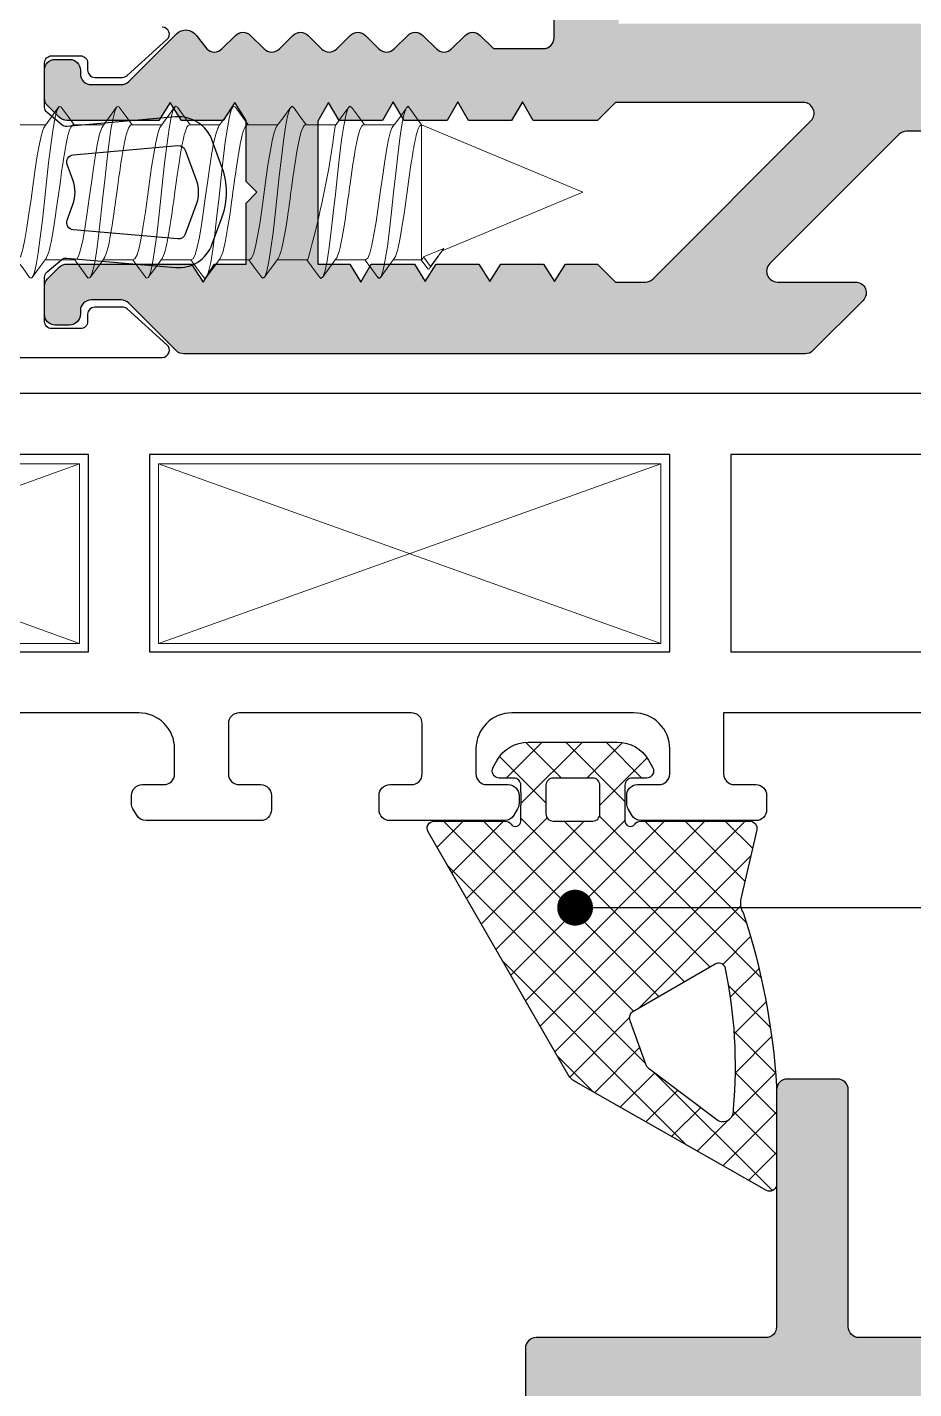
# Model space of a CAD drawing. Header units: millimetres. Extents: x 12 to 3612, y 18 to 315.
# Drawn here: x 2417.49 to 2442.2, y 144.83 to 182.75 of the extents above; entities that cross this region are included whole.
import ezdxf

# ---------------------------------------------------------------- set-up
doc = ezdxf.new("R2010")
doc.units = ezdxf.units.MM
doc.linetypes.add('SLD-Katı', pattern=[0])
doc.styles.get("Standard").update_dxf_attribs({"font": 'arial.ttf'})
doc.dimstyles.new('ISO-25', dxfattribs={"dimtxt": 2.5, "dimasz": 2.5, "dimexe": 1.25, "dimexo": 0.625, "dimtad": 1, "dimtxsty": 'Standard', "dimcen": 2.5, "dimadec": 0, "dimazin": 0, "dimtfac": 1, "dimtmove": 0, "dimatfit": 3, "dimfxl": 1, "dimarcsym": 0})

# ---------------------------------------------------------------- blocks, each defined once
blk = doc.blocks.new('50MN820')
h = blk.add_hatch(color=253)
h.paths.add_polyline_path([(1793.153, -759.276), (1898.853, -759.276), (1898.853, -736.776), (1816.253, -736.776, -0.414214), (1815.953, -736.476), (1815.953, -729.776), (1812.053, -729.776, 0.414214), (1811.753, -730.076), (1811.753, -731.476, 0.414214), (1812.053, -731.776), (1813.453, -731.776, -0.414214), (1813.753, -732.076), (1813.753, -735.676, -0.414214), (1813.453, -735.976), (1806.878, -735.976, -0.198912), (1806.665, -735.888), (1803.065, -732.288, -0.668179), (1803.278, -731.776), (1805.453, -731.776, 0.668179), (1805.665, -731.264), (1804.265, -729.864, 0.198912), (1804.053, -729.776), (1786.738, -729.776, 0.198912), (1786.525, -729.864), (1785.201, -731.188, -0.198912), (1784.989, -731.276), (1784.153, -731.276, -0.414214), (1783.853, -730.976), (1783.853, -730.876, 0.414214), (1783.553, -730.576), (1783.153, -730.576, 0.414214), (1782.853, -730.876), (1782.853, -731.652, 0.198912), (1782.941, -731.864), (1783.265, -732.188, 0.198912), (1783.478, -732.276), (1786.953, -732.276), (1787.272, -731.776), (1787.59, -732.276), (1788.472, -732.276), (1788.472, -733.976), (1788.772, -734.276), (1788.472, -734.576), (1788.472, -736.276), (1788.153, -736.776), (1787.835, -736.276), (1786.672, -736.276), (1786.353, -736.776), (1786.035, -736.276), (1783.478, -736.276, 0.198912), (1783.265, -736.364), (1782.941, -736.688, 0.198912), (1782.853, -736.9), (1782.853, -737.676, 0.414214), (1783.153, -737.976), (1783.553, -737.976, 0.414214), (1783.853, -737.676), (1783.853, -737.576, -0.414214), (1784.153, -737.276), (1784.989, -737.276, -0.198912), (1785.201, -737.364), (1786.528, -738.69, 0.452412), (1787.076, -738.655), (1787.374, -738.268, -0.414214), (1787.798, -738.268), (1788.174, -738.644, 0.414214), (1788.598, -738.644), (1788.974, -738.268, -0.414214), (1789.398, -738.268), (1789.774, -738.644, 0.414214), (1790.198, -738.644), (1790.574, -738.268, -0.414214), (1790.998, -738.268), (1791.374, -738.644, 0.414214), (1791.798, -738.644), (1792.174, -738.268, -0.414214), (1792.598, -738.268), (1792.974, -738.644, 0.414214), (1793.398, -738.644), (1793.774, -738.268, -0.414214), (1794.198, -738.268), (1794.574, -738.644, 0.414214), (1794.998, -738.644), (1795.366, -738.276), (1796.753, -738.276, -0.414214), (1797.053, -738.576), (1797.053, -742.976), (1797.353, -743.276), (1797.053, -743.576), (1797.053, -748.676, -0.414214), (1796.753, -748.976), (1794.653, -748.976, -0.414214), (1794.353, -748.676), (1794.353, -747.776, 0.414214), (1794.053, -747.476), (1793.853, -747.476, 0.414214), (1792.853, -748.476), (1792.853, -751.263, 0.02182), (1792.854, -751.289), (1792.917, -752.002, 0.388879), (1793.216, -752.276), (1793.753, -752.276, 0.414214), (1794.053, -751.976), (1794.053, -750.976, -0.414214), (1794.353, -750.676), (1795.929, -750.676, -0.198912), (1796.141, -750.764), (1796.965, -751.588, -0.198912), (1797.053, -751.8), (1797.053, -753.976), (1797.353, -754.276), (1797.053, -754.576), (1797.053, -757.576, -0.414214), (1796.753, -757.876), (1794.353, -757.876, -0.414214), (1794.053, -757.576), (1794.053, -756.576, 0.414214), (1793.753, -756.276), (1793.216, -756.276, 0.388879), (1792.917, -756.55), (1792.854, -757.263, 0.02182), (1792.853, -757.289), (1792.853, -758.976, 0.414214)])
h.paths.add_polyline_path([(1791.672, -731.776), (1791.961, -732.276), (1793.161, -732.276), (1793.466, -731.786), (1793.771, -732.276), (1794.961, -732.276), (1795.266, -731.786), (1795.571, -732.276), (1796.761, -732.276), (1797.066, -731.786), (1797.371, -732.276), (1798.266, -732.276), (1798.766, -731.776), (1799.601, -731.776, -0.198912), (1799.813, -731.864), (1804.213, -736.264, -0.668179), (1804.001, -736.776), (1798.766, -736.776), (1798.266, -736.276), (1796.472, -736.276), (1796.172, -736.795), (1795.872, -736.276), (1794.672, -736.276), (1794.372, -736.795), (1794.072, -736.276), (1792.872, -736.276), (1792.572, -736.795), (1792.272, -736.276), (1791.061, -736.276), (1790.772, -736.776), (1790.472, -736.256), (1790.472, -732.276), (1791.361, -732.276)], flags=16)
h.paths.add_polyline_path([(1883.353, -738.976), (1883.353, -741.676, 0.414214), (1883.653, -741.976), (1885.053, -741.976, 0.414214), (1885.353, -741.676), (1885.353, -739.276, -0.414214), (1885.653, -738.976), (1896.853, -738.976), (1896.853, -747.126), (1894.537, -747.207, -0.434812), (1894.227, -746.896), (1894.25, -746.236, 0.612801), (1893.782, -745.977), (1892.786, -746.649, 0.249328), (1892.653, -746.898), (1892.653, -749.354, 0.249328), (1892.786, -749.602), (1893.782, -750.275, 0.612801), (1894.25, -750.015), (1894.227, -749.355, -0.434812), (1894.537, -749.045), (1896.853, -749.126), (1896.853, -757.276), (1885.653, -757.276, -0.414214), (1885.353, -756.976), (1885.353, -754.576, 0.414214), (1885.053, -754.276), (1883.653, -754.276, 0.414214), (1883.353, -754.576), (1883.353, -757.276), (1798.853, -757.276), (1798.853, -738.976)], flags=16)
at = {"color": 253}
blk.add_lwpolyline([(1813.453, -735.976), (1806.878, -735.976, -0.198912), (1806.665, -735.888), (1803.065, -732.288, -0.668179), (1803.278, -731.776), (1805.453, -731.776, 0.668179), (1805.665, -731.264), (1804.265, -729.864, 0.198912), (1804.053, -729.776), (1786.738, -729.776, 0.198912), (1786.525, -729.864), (1785.201, -731.188, -0.198912), (1784.989, -731.276), (1784.153, -731.276, -0.414214), (1783.853, -730.976), (1783.853, -730.876, 0.414214), (1783.553, -730.576), (1783.153, -730.576, 0.414214), (1782.853, -730.876), (1782.853, -731.652, 0.198912), (1782.941, -731.864), (1783.265, -732.188, 0.198912), (1783.478, -732.276), (1786.953, -732.276), (1787.272, -731.776), (1787.59, -732.276), (1788.472, -732.276), (1788.472, -733.976), (1788.772, -734.276), (1788.472, -734.576), (1788.472, -736.276), (1788.153, -736.776), (1787.835, -736.276), (1786.672, -736.276), (1786.353, -736.776), (1786.035, -736.276), (1783.478, -736.276, 0.198912), (1783.265, -736.364), (1782.941, -736.688, 0.198912), (1782.853, -736.9), (1782.853, -737.676, 0.414214), (1783.153, -737.976), (1783.553, -737.976, 0.414214), (1783.853, -737.676), (1783.853, -737.576, -0.414214), (1784.153, -737.276), (1784.989, -737.276, -0.198912), (1785.201, -737.364), (1786.528, -738.69, 0.452412), (1787.076, -738.655), (1787.374, -738.268, -0.414214), (1787.798, -738.268), (1788.174, -738.644, 0.414214), (1788.598, -738.644), (1788.974, -738.268, -0.414214), (1789.398, -738.268), (1789.774, -738.644, 0.414214), (1790.198, -738.644), (1790.574, -738.268, -0.414214), (1790.998, -738.268), (1791.374, -738.644, 0.414214), (1791.798, -738.644), (1792.174, -738.268, -0.414214), (1792.598, -738.268), (1792.974, -738.644, 0.414214), (1793.398, -738.644), (1793.774, -738.268, -0.414214), (1794.198, -738.268), (1794.574, -738.644, 0.414214), (1794.998, -738.644), (1795.366, -738.276), (1796.753, -738.276, -0.414214), (1797.053, -738.576), (1797.053, -742.976)], format="xyb", dxfattribs=at)
blk.add_lwpolyline([(1791.672, -731.776), (1791.961, -732.276), (1793.161, -732.276), (1793.466, -731.786), (1793.771, -732.276), (1794.961, -732.276), (1795.266, -731.786), (1795.571, -732.276), (1796.761, -732.276), (1797.066, -731.786), (1797.371, -732.276), (1798.266, -732.276), (1798.766, -731.776), (1799.601, -731.776, -0.198912), (1799.813, -731.864), (1804.213, -736.264, -0.668179), (1804.001, -736.776), (1798.766, -736.776), (1798.266, -736.276), (1796.472, -736.276), (1796.172, -736.795), (1795.872, -736.276), (1794.672, -736.276), (1794.372, -736.795), (1794.072, -736.276), (1792.872, -736.276), (1792.572, -736.795), (1792.272, -736.276), (1791.061, -736.276), (1790.772, -736.776), (1790.472, -736.256), (1790.472, -732.276), (1791.361, -732.276)], format="xyb", close=True, dxfattribs=at)
blk = doc.blocks.new('V2 48 42')
at = {"color": 0, "linetype": 'SLD-Katı', "lineweight": 15}
for p, q in [((-43.687, 116.524), (-45.323, 112.609)), ((-41.809, 112.031), (-43.687, 116.524)), ((-45.254, 112.657), (-45.757, 112.285)), ((-45.483, 112.085), (-45.254, 112.657)), ((-45.477, 112.492), (-45.784, 112.271)), ((-45.757, 112.285), (-45.483, 112.085)), ((-45.318, 112.61), (-45.32, 112.607)), ((-45.83, 112.237), (-45.839, 112.231)), ((-45.819, 112.204), (-45.573, 112.025)), ((-45.561, 112.041), (-45.565, 112.031)), ((-45.565, 112.031), (-45.565, 111.246)), ((-45.565, 112.031), (-41.809, 112.031)), ((-41.287, 111.658), (-41.809, 112.031)), ((-41.809, 110.414), (-41.809, 111.271)), ((-45.565, 110.477), (-45.565, 109.629)), ((-41.809, 108.796), (-41.809, 109.644)), ((-45.565, 108.859), (-45.565, 108.011)), ((-41.809, 107.179), (-41.809, 108.027)), ((-45.565, 107.242), (-45.565, 106.394)), ((-41.809, 105.561), (-41.809, 106.409)), ((-45.565, 105.624), (-45.565, 104.776)), ((-41.809, 103.944), (-41.809, 104.792)), ((-45.565, 104.007), (-45.565, 103.159)), ((-41.809, 102.326), (-41.809, 103.174)), ((-45.565, 102.389), (-45.565, 101.541)), ((-41.809, 100.709), (-41.809, 101.557))]:
    blk.add_line(p, q, dxfattribs=at)
at = {"color": 0, "linetype": 'SLD-Katı', "lineweight": 15, "flags": 128}
for points in [[(-45.811, 112.205), (-45.832, 112.215), (-45.829, 112.247), (-45.757, 112.285)], [(-45.557, 112.039), (-45.545, 112.056), (-45.483, 112.085)], [(-41.809, 112.031), (-41.816, 112.008), (-41.849, 111.978), (-41.922, 111.941), (-42.017, 111.909), (-42.062, 111.895), (-42.104, 111.885), (-42.159, 111.871), (-42.232, 111.855), (-42.29, 111.843), (-42.347, 111.832), (-42.401, 111.821), (-42.454, 111.812), (-42.526, 111.799), (-42.663, 111.775), (-42.778, 111.757), (-42.867, 111.743), (-42.927, 111.734), (-42.991, 111.724), (-43.122, 111.706), (-43.256, 111.687), (-43.672, 111.629), (-43.882, 111.6), (-44.079, 111.572), (-44.288, 111.543), (-44.495, 111.513), (-44.841, 111.456), (-45.001, 111.427), (-45.144, 111.398), (-45.238, 111.377), (-45.309, 111.359), (-45.362, 111.344), (-45.391, 111.334), (-45.422, 111.324), (-45.456, 111.311), (-45.502, 111.289), (-45.514, 111.282), (-45.52, 111.278), (-45.534, 111.269), (-45.535, 111.268)], [(-41.287, 111.658), (-41.347, 111.601), (-41.527, 111.542), (-41.813, 111.485), (-42.194, 111.427), (-42.654, 111.368), (-43.159, 111.312), (-43.697, 111.253), (-44.234, 111.194), (-44.737, 111.138), (-45.194, 111.079), (-45.573, 111.021), (-45.855, 110.964), (-46.03, 110.905), (-46.086, 110.848), (-46.05, 110.816)], [(-41.894, 111.208), (-41.639, 111.396), (-41.384, 111.585)], [(-45.535, 111.268), (-45.799, 111.076), (-46.064, 110.884)], [(-41.904, 111.208), (-41.996, 111.169), (-42.22, 111.112), (-42.519, 111.054), (-42.878, 110.995), (-43.273, 110.939), (-43.694, 110.88), (-44.115, 110.821), (-44.509, 110.765), (-44.867, 110.706), (-45.163, 110.648), (-45.384, 110.591), (-45.521, 110.532), (-45.563, 110.477)], [(-46.065, 110.816), (-45.8, 110.624), (-45.565, 110.453)], [(-41.811, 110.414), (-41.816, 110.392), (-41.843, 110.365), (-41.969, 110.306), (-42.022, 110.289), (-42.08, 110.273), (-42.145, 110.257), (-42.236, 110.237), (-42.295, 110.225), (-42.319, 110.22), (-42.375, 110.209), (-42.453, 110.194), (-42.564, 110.174), (-42.712, 110.15), (-42.722, 110.148), (-42.728, 110.147), (-42.728, 110.147), (-42.728, 110.147), (-42.728, 110.147), (-42.728, 110.147), (-42.728, 110.147), (-42.728, 110.147), (-42.728, 110.147), (-42.728, 110.147), (-42.729, 110.147), (-42.732, 110.146), (-42.739, 110.145), (-42.759, 110.142), (-42.907, 110.119), (-43.174, 110.081), (-43.258, 110.069), (-43.312, 110.062), (-43.38, 110.052), (-43.461, 110.041), (-43.555, 110.028), (-43.741, 110.002), (-43.889, 109.981), (-44.026, 109.962), (-44.163, 109.943), (-44.299, 109.924), (-44.4, 109.91), (-44.578, 109.883), (-44.792, 109.847), (-44.986, 109.812), (-45.124, 109.785), (-45.227, 109.762), (-45.333, 109.735), (-45.397, 109.715), (-45.456, 109.693), (-45.509, 109.668), (-45.53, 109.655), (-45.535, 109.65)], [(-41.313, 110.078), (-41.578, 110.27), (-41.809, 110.438)], [(-41.325, 110.079), (-41.288, 110.037), (-41.357, 109.979), (-41.545, 109.92), (-41.837, 109.863), (-42.226, 109.805), (-42.69, 109.746), (-43.197, 109.69), (-43.736, 109.631), (-44.272, 109.573), (-44.772, 109.516), (-45.225, 109.457), (-45.597, 109.399), (-45.871, 109.342), (-46.038, 109.283), (-46.085, 109.226), (-46.048, 109.197)], [(-41.841, 109.62), (-41.578, 109.812), (-41.313, 110.004)], [(-45.535, 109.65), (-45.799, 109.459), (-46.064, 109.267)], [(-46.064, 109.197), (-45.799, 109.006), (-45.565, 108.835)], [(-41.323, 108.461), (-41.289, 108.415), (-41.366, 108.357), (-41.563, 108.298), (-41.862, 108.242), (-42.257, 108.183), (-42.726, 108.125), (-43.236, 108.068), (-43.776, 108.009), (-44.309, 107.951), (-44.807, 107.894), (-45.255, 107.835), (-45.62, 107.778), (-45.887, 107.72), (-46.046, 107.661), (-46.084, 107.605), (-46.048, 107.579)], [(-41.811, 108.796), (-41.81, 108.786), (-41.826, 108.762), (-41.872, 108.729), (-41.958, 108.693), (-42.023, 108.672), (-42.087, 108.654), (-42.144, 108.64), (-42.417, 108.583), (-42.609, 108.549), (-42.816, 108.516), (-42.966, 108.493), (-43.024, 108.484), (-43.124, 108.47), (-43.214, 108.457), (-43.423, 108.429), (-43.49, 108.419), (-43.514, 108.416), (-43.519, 108.415), (-43.521, 108.415), (-43.521, 108.415), (-43.521, 108.415), (-43.521, 108.415), (-43.521, 108.415), (-43.521, 108.415), (-43.521, 108.415), (-43.521, 108.415), (-43.522, 108.415), (-43.525, 108.414), (-43.531, 108.414), (-43.577, 108.407), (-43.744, 108.384), (-43.876, 108.366), (-44.04, 108.343), (-44.072, 108.338), (-44.127, 108.331), (-44.242, 108.315), (-44.384, 108.294), (-44.516, 108.275), (-44.626, 108.257), (-44.745, 108.238), (-45.067, 108.179), (-45.158, 108.16), (-45.248, 108.14), (-45.321, 108.121), (-45.406, 108.094), (-45.48, 108.065), (-45.517, 108.046), (-45.534, 108.033)], [(-41.313, 108.461), (-41.566, 108.644), (-41.809, 108.82)], [(-41.841, 108.003), (-41.61, 108.171), (-41.313, 108.386)], [(-45.534, 108.033), (-45.799, 107.841), (-46.063, 107.649)], [(-41.851, 108.003), (-41.87, 107.984), (-42.024, 107.925), (-42.259, 107.869), (-42.568, 107.81), (-42.934, 107.752), (-43.334, 107.695), (-43.757, 107.636), (-44.174, 107.578), (-44.564, 107.521), (-44.914, 107.462), (-45.2, 107.405), (-45.409, 107.348), (-45.533, 107.288), (-45.558, 107.242)], [(-46.063, 107.58), (-45.799, 107.388), (-45.565, 107.218)], [(-41.81, 107.179), (-41.809, 107.174), (-41.825, 107.146), (-41.862, 107.117), (-41.924, 107.088), (-41.994, 107.063), (-42.086, 107.037), (-42.181, 107.014), (-42.263, 106.996), (-42.348, 106.979), (-42.522, 106.947), (-42.739, 106.91), (-42.866, 106.89), (-42.973, 106.874), (-43.121, 106.853), (-43.35, 106.821), (-43.491, 106.802), (-43.564, 106.792), (-43.688, 106.774), (-43.847, 106.752), (-43.952, 106.737), (-44.121, 106.714), (-44.322, 106.686), (-44.697, 106.628), (-44.867, 106.599), (-45.034, 106.568), (-45.167, 106.54), (-45.269, 106.517), (-45.336, 106.499), (-45.403, 106.478), (-45.471, 106.452), (-45.514, 106.43), (-45.534, 106.416)], [(-41.313, 106.843), (-41.578, 107.035), (-41.809, 107.203)], [(-41.32, 106.844), (-41.29, 106.794), (-41.377, 106.736), (-41.581, 106.677), (-41.888, 106.62), (-42.289, 106.562), (-42.762, 106.503), (-43.274, 106.446), (-43.816, 106.387), (-44.347, 106.329), (-44.842, 106.273), (-45.285, 106.213), (-45.643, 106.156), (-45.903, 106.099), (-46.053, 106.04), (-46.082, 105.983), (-46.049, 105.962)], [(-41.841, 106.385), (-41.578, 106.577), (-41.313, 106.768)], [(-45.534, 106.416), (-45.798, 106.224), (-46.063, 106.032)], [(-41.852, 106.385), (-41.879, 106.363), (-42.039, 106.304), (-42.279, 106.247), (-42.593, 106.189), (-42.963, 106.13), (-43.364, 106.074), (-43.788, 106.015), (-44.203, 105.957), (-44.591, 105.9), (-44.938, 105.841), (-45.218, 105.783), (-45.421, 105.726), (-45.539, 105.667), (-45.556, 105.624)], [(-46.063, 105.962), (-45.798, 105.77), (-45.565, 105.6)], [(-41.811, 105.561), (-41.814, 105.542), (-41.83, 105.523), (-41.84, 105.514), (-41.849, 105.508), (-41.874, 105.493), (-41.904, 105.479), (-41.982, 105.449), (-42.083, 105.42), (-42.144, 105.405), (-42.233, 105.385), (-42.276, 105.376), (-42.31, 105.369), (-42.389, 105.354), (-42.504, 105.332), (-42.659, 105.306), (-42.866, 105.273), (-43.045, 105.246), (-43.213, 105.223), (-43.417, 105.194), (-43.676, 105.158), (-43.926, 105.124), (-44.071, 105.103), (-44.136, 105.094), (-44.244, 105.079), (-44.47, 105.047), (-44.645, 105.019), (-44.763, 105), (-44.876, 104.98), (-44.963, 104.964), (-45.074, 104.943), (-45.238, 104.907), (-45.293, 104.893), (-45.336, 104.881), (-45.383, 104.867), (-45.43, 104.851), (-45.511, 104.814), (-45.53, 104.799)], [(-41.313, 105.226), (-41.578, 105.418), (-41.809, 105.585)], [(-41.316, 105.226), (-41.292, 105.172), (-41.388, 105.114), (-41.6, 105.055), (-41.914, 104.998), (-42.322, 104.94), (-42.798, 104.881), (-43.313, 104.825), (-43.855, 104.766), (-44.384, 104.708), (-44.877, 104.651), (-45.314, 104.592), (-45.665, 104.535), (-45.918, 104.477), (-46.059, 104.418), (-46.08, 104.361), (-46.05, 104.344)], [(-41.842, 104.768), (-41.578, 104.959), (-41.313, 105.151)], [(-45.533, 104.799), (-45.797, 104.607), (-46.062, 104.415)], [(-41.853, 104.767), (-41.887, 104.741), (-42.054, 104.682), (-42.299, 104.626), (-42.618, 104.567), (-42.991, 104.508), (-43.394, 104.452), (-43.819, 104.393), (-44.233, 104.335), (-44.618, 104.278), (-44.961, 104.219), (-45.235, 104.162), (-45.433, 104.104), (-45.544, 104.045), (-45.554, 104.007)], [(-46.063, 104.344), (-45.798, 104.152), (-45.565, 103.983)], [(-41.809, 103.944), (-41.812, 103.927), (-41.827, 103.908), (-41.851, 103.889), (-41.901, 103.863), (-41.954, 103.842), (-42.002, 103.826), (-42.022, 103.819), (-42.038, 103.815), (-42.05, 103.811), (-42.16, 103.784), (-42.301, 103.754), (-42.609, 103.697), (-42.77, 103.67), (-42.936, 103.645), (-43.043, 103.629), (-43.168, 103.612), (-43.251, 103.6), (-43.34, 103.588), (-43.563, 103.557), (-43.828, 103.52), (-43.943, 103.504), (-44.043, 103.49), (-44.126, 103.478), (-44.232, 103.463), (-44.472, 103.429), (-44.609, 103.408), (-44.661, 103.399), (-44.75, 103.385), (-44.874, 103.363), (-44.97, 103.345), (-45.038, 103.332), (-45.131, 103.313), (-45.217, 103.294), (-45.42, 103.237), (-45.489, 103.208), (-45.531, 103.182)], [(-41.313, 103.608), (-41.578, 103.8), (-41.809, 103.968)], [(-41.315, 103.608), (-41.311, 103.607), (-41.295, 103.55), (-41.399, 103.492), (-41.62, 103.433), (-41.941, 103.377), (-42.355, 103.318), (-42.834, 103.26), (-43.352, 103.203), (-43.895, 103.144), (-44.421, 103.086), (-44.911, 103.029), (-45.343, 102.97), (-45.687, 102.913), (-45.932, 102.855), (-46.065, 102.796), (-46.076, 102.74), (-46.051, 102.726)], [(-41.842, 103.15), (-41.578, 103.342), (-41.313, 103.533)], [(-45.532, 103.183), (-45.797, 102.99), (-46.062, 102.798)], [(-41.853, 103.15), (-41.896, 103.119), (-42.069, 103.06), (-42.32, 103.004), (-42.644, 102.945), (-43.019, 102.887), (-43.425, 102.83), (-43.849, 102.771), (-44.262, 102.713), (-44.645, 102.656), (-44.983, 102.597), (-45.252, 102.54), (-45.444, 102.482), (-45.548, 102.423), (-45.554, 102.389)], [(-46.062, 102.726), (-45.797, 102.534), (-45.565, 102.365)], [(-41.809, 102.326), (-41.81, 102.318), (-41.824, 102.294), (-41.866, 102.263), (-41.95, 102.225), (-42.048, 102.194), (-42.109, 102.178), (-42.166, 102.165), (-42.244, 102.148), (-42.385, 102.119), (-42.56, 102.088), (-42.708, 102.063), (-42.844, 102.041), (-42.963, 102.023), (-43.111, 102.002), (-43.291, 101.977), (-43.506, 101.947), (-43.758, 101.912), (-43.998, 101.879), (-44.181, 101.853), (-44.331, 101.832), (-44.509, 101.806), (-44.71, 101.774), (-44.919, 101.737), (-45.078, 101.707), (-45.188, 101.683), (-45.278, 101.662), (-45.378, 101.634), (-45.442, 101.611), (-45.502, 101.584), (-45.53, 101.566)], [(-41.314, 101.991), (-41.578, 102.183), (-41.809, 102.35)], [(-41.319, 101.991), (-41.306, 101.985), (-41.299, 101.929), (-41.412, 101.87), (-41.64, 101.812), (-41.968, 101.755), (-42.388, 101.696), (-42.871, 101.638), (-43.392, 101.581), (-43.934, 101.522), (-44.458, 101.465), (-44.945, 101.407), (-45.371, 101.348), (-45.708, 101.291), (-45.946, 101.233), (-46.069, 101.174), (-46.073, 101.118), (-46.053, 101.108)], [(-41.842, 101.532), (-41.578, 101.724), (-41.313, 101.916)], [(-45.531, 101.566), (-45.795, 101.374), (-46.06, 101.182)], [(-41.853, 101.532), (-41.906, 101.497), (-42.085, 101.439), (-42.341, 101.382), (-42.67, 101.323), (-43.048, 101.265), (-43.456, 101.208), (-43.88, 101.149), (-44.29, 101.092), (-44.671, 101.034), (-45.005, 100.975), (-45.269, 100.919), (-45.455, 100.86), (-45.552, 100.801), (-45.553, 100.772)], [(-46.062, 101.108), (-45.796, 100.916), (-45.565, 100.748)]]:
    blk.add_lwpolyline(points, dxfattribs=at)
at = {"color": 0, "linetype": 'SLD-Katı', "lineweight": 15}
blk.add_arc((-38.698, 84.828), 24.992, 97.2438, 105.936, dxfattribs=at)
blk = doc.blocks.new('A08002')
at = {"color": 31}
blk.add_lwpolyline([(-2228.054, 2737.75), (-2228.054, 2743.385, 0.687281), (-2228.402, 2743.518), (-2229.402, 2742.408, 0.185339), (-2229.454, 2742.274), (-2229.454, 2741.506, 0.414213), (-2229.254, 2741.306), (-2229.054, 2741.306, -0.414214), (-2228.854, 2741.106), (-2228.854, 2740.306, -0.414214), (-2229.054, 2740.106), (-2230.281, 2740.106, -0.221695), (-2230.435, 2740.177), (-2230.776, 2740.584, -0.198913), (-2230.822, 2740.73), (-2230.557, 2743.754, 0.339454), (-2231.212, 2744.781), (-2231.97, 2745.057, 0.176327), (-2233.338, 2745.057), (-2234.096, 2744.781, 0.339454), (-2234.75, 2743.754), (-2234.485, 2740.73, -0.198913), (-2234.531, 2740.584), (-2234.873, 2740.177, -0.221695), (-2235.026, 2740.106), (-2236.254, 2740.106, -0.414214), (-2236.454, 2740.306), (-2236.454, 2741.106, -0.414214), (-2236.254, 2741.306), (-2236.054, 2741.306, 0.414213), (-2235.854, 2741.506), (-2235.854, 2742.274, 0.185339), (-2235.905, 2742.408), (-2236.905, 2743.518, 0.687281), (-2237.254, 2743.385)], format="xyb", dxfattribs=at)
blk.add_lwpolyline([(-2231.354, 2743.824), (-2231.609, 2740.907, -0.493145), (-2231.877, 2740.736), (-2232.312, 2740.895, 0.176327), (-2232.996, 2740.895), (-2233.43, 2740.736, -0.493145), (-2233.698, 2740.907), (-2233.953, 2743.824, -0.339454), (-2233.822, 2744.029), (-2232.996, 2744.33, -0.176327), (-2232.312, 2744.33), (-2231.485, 2744.029, -0.339454)], format="xyb", close=True, dxfattribs=at)
blk = doc.blocks.new('F03030')
h = blk.add_hatch()
h.set_pattern_fill('ANSI37', color=35, scale=0.25, angle=90, style=0)
h.set_pattern_definition([(135, (3014.2034, 3170.1891), (-0.561266, -0.561266), []), (225, (3014.2034, 3170.1891), (0.561266, -0.561266), [])])
h.paths.add_polyline_path([(2415.063, 1122.917, 0.064618), (2415.993, 1127.763), (2415.993, 1130.515, 0.488479), (2415.712, 1130.658), (2410.411, 1127.642, 0.153915), (2410.189, 1127.439), (2406.281, 1120.669, 0.57735), (2406.454, 1120.369), (2408.43, 1120.369, 0.245393), (2408.594, 1120.454, -0.734238), (2408.867, 1120.369), (2408.867, 1119.942, -0.073718), (2408.88, 1119.855), (2408.88, 1119.635, -0.073718), (2408.867, 1119.548), (2408.867, 1119.369, -0.414214), (2408.667, 1119.169), (2408.267, 1119.169, 0.57735), (2408.094, 1118.869), (2408.209, 1118.669, 0.267949), (2409.075, 1118.169), (2411.559, 1118.169, 0.267949), (2412.425, 1118.669), (2412.54, 1118.869, 0.57735), (2412.367, 1119.169), (2411.969, 1119.169, -0.414214), (2411.769, 1119.369), (2411.769, 1120.369, -0.734238), (2412.043, 1120.454, 0.245393), (2412.207, 1120.369), (2415.246, 1120.369, 0.482343), (2415.441, 1120.614), (2414.997, 1122.536, -0.200819)])
h.paths.add_polyline_path([(2411.9, 1125.918), (2412.352, 1127.158, -0.198912), (2412.455, 1127.271), (2414.368, 1128.708, -0.611432), (2414.789, 1128.38, -0.076342), (2414.559, 1124.43, -0.423269), (2414.282, 1124.352), (2411.988, 1125.676, -0.36397)], flags=16)
h.paths.add_polyline_path([(2409.567, 1119.369), (2409.567, 1120.169, -0.414214), (2409.767, 1120.369), (2410.869, 1120.369, -0.414214), (2411.069, 1120.169), (2411.069, 1119.369, -0.414214), (2410.869, 1119.169), (2409.767, 1119.169, -0.414214)], flags=16)
at = {"color": 35}
for points in [[(2415.441, 1120.614), (2414.997, 1122.536, -0.200819), (2415.063, 1122.917, 0.064618), (2415.993, 1127.763), (2415.993, 1130.515, 0.488479), (2415.712, 1130.658), (2410.411, 1127.642, 0.153915), (2410.189, 1127.439), (2406.281, 1120.669, 0.57735), (2406.454, 1120.369), (2408.43, 1120.369, 0.245393), (2408.594, 1120.454, -0.734238), (2408.867, 1120.369), (2408.867, 1119.942, -0.073718), (2408.88, 1119.855), (2408.88, 1119.635, -0.073718), (2408.867, 1119.548), (2408.867, 1119.369, -0.414214), (2408.667, 1119.169), (2408.267, 1119.169, 0.57735), (2408.094, 1118.869), (2408.209, 1118.669, 0.267949), (2409.075, 1118.169), (2411.559, 1118.169, 0.267949), (2412.425, 1118.669), (2412.54, 1118.869, 0.57735), (2412.367, 1119.169), (2411.969, 1119.169, -0.414214), (2411.769, 1119.369), (2411.769, 1120.369, -0.734238), (2412.043, 1120.454, 0.245393), (2412.207, 1120.369), (2415.246, 1120.369, 0.482343)], [(2411.9, 1125.918), (2412.352, 1127.158, -0.198912), (2412.455, 1127.271), (2414.368, 1128.708, -0.611432), (2414.789, 1128.38, -0.076342), (2414.559, 1124.43, -0.423269), (2414.282, 1124.352), (2411.988, 1125.676, -0.36397)], [(2409.567, 1119.369), (2409.567, 1120.169, -0.414214), (2409.767, 1120.369), (2410.869, 1120.369, -0.414214), (2411.069, 1120.169), (2411.069, 1119.369, -0.414214), (2410.869, 1119.169), (2409.767, 1119.169, -0.414214)]]:
    blk.add_lwpolyline(points, format="xyb", close=True, dxfattribs=at)
blk = doc.blocks.new('A02185')
at = {"color": 31}
blk.add_lwpolyline([(-1963.84, 2812.729), (-1963.84, 2805.429), (-1962.14, 2805.429, 0.414213), (-1961.84, 2805.729), (-1961.84, 2806.329, -0.414213), (-1961.54, 2806.629), (-1961.14, 2806.629, -0.414213), (-1960.84, 2806.329), (-1960.84, 2803.133, -0.267949), (-1960.99, 2802.873), (-1961.17, 2802.769, -0.131652), (-1961.32, 2802.729), (-1961.54, 2802.729, -0.414213), (-1961.84, 2803.029), (-1961.84, 2803.629, 0.414214), (-1962.14, 2803.929), (-1962.84, 2803.929, 0.414214), (-1963.84, 2802.929), (-1963.84, 2799.529, 0.414214), (-1962.84, 2798.529), (-1962.14, 2798.529, 0.414214), (-1961.84, 2798.829), (-1961.84, 2799.429, -0.414214), (-1961.54, 2799.729), (-1961.32, 2799.729, -0.131652), (-1961.17, 2799.688), (-1960.99, 2799.584, -0.267949), (-1960.84, 2799.325), (-1960.84, 2796.129, -0.414213), (-1961.14, 2795.829), (-1961.54, 2795.829, -0.414213), (-1961.84, 2796.129), (-1961.84, 2796.729, 0.414214), (-1962.14, 2797.029), (-1963.54, 2797.029, 0.414214), (-1963.84, 2796.729), (-1963.84, 2791.929, 0.414214), (-1963.54, 2791.629), (-1962.14, 2791.629, 0.414214), (-1961.84, 2791.929), (-1961.84, 2792.529, -0.414213), (-1961.54, 2792.829), (-1961.14, 2792.829, -0.414213), (-1960.84, 2792.529), (-1960.84, 2789.333, -0.267949), (-1960.99, 2789.073), (-1961.17, 2788.969, -0.131652), (-1961.32, 2788.929), (-1961.54, 2788.929, -0.414214), (-1961.84, 2789.229), (-1961.84, 2789.829, 0.414214), (-1962.14, 2790.129), (-1962.84, 2790.129, 0.414214), (-1963.84, 2789.129), (-1963.84, 2785.729, 0.414214)], format="xyb", dxfattribs=at)
blk.add_lwpolyline([(-1972.74, 2771.529), (-1972.74, 2812.729)], dxfattribs=at)
for points in [[(-1971.04, 2805.629), (-1965.54, 2805.629), (-1965.54, 2811.029), (-1971.04, 2811.029)], [(-1971.04, 2789.429), (-1965.54, 2789.429), (-1965.54, 2803.929), (-1971.04, 2803.929)], [(-1971.04, 2773.229), (-1965.54, 2773.229), (-1965.54, 2787.729), (-1971.04, 2787.729)]]:
    blk.add_lwpolyline(points, close=True, dxfattribs=at)
blk = doc.blocks.new('50MN656')
at = {"ltscale": 10}
h = blk.add_hatch(color=252, dxfattribs=at)
h.paths.add_polyline_path([(-1916.185, 2800.194), (-1916.185, 2850.694), (-1970.885, 2850.694, 0.414214), (-1971.185, 2850.394), (-1971.185, 2846.194), (-1969.816, 2846.194, 0.267949), (-1969.556, 2846.344), (-1969.325, 2846.744, 0.57735), (-1969.585, 2847.194), (-1969.985, 2847.194), (-1969.985, 2848.394, -0.414214), (-1969.485, 2848.894), (-1966.085, 2848.894, -0.414214), (-1965.585, 2848.394), (-1965.585, 2847.194), (-1965.985, 2847.194, 0.57735), (-1966.244, 2846.744), (-1966.014, 2846.344, 0.267949), (-1965.754, 2846.194), (-1963.511, 2846.194, 0.267949), (-1963.251, 2846.344), (-1963.02, 2846.744, 0.57735), (-1963.28, 2847.194), (-1964.18, 2847.194), (-1964.18, 2848.894), (-1949.185, 2848.894), (-1949.185, 2847.194), (-1950.186, 2847.194, 0.520567), (-1950.468, 2846.792), (-1950.298, 2846.323, 0.315299), (-1949.828, 2845.994), (-1949.185, 2845.994), (-1949.185, 2842.694), (-1950.385, 2842.694, 0.198912), (-1950.597, 2842.607), (-1950.821, 2842.382, -0.198912), (-1951.033, 2842.294), (-1953.185, 2842.294, 0.414214), (-1953.685, 2841.794), (-1953.685, 2838.552, 0.267949), (-1953.535, 2838.292), (-1953.435, 2838.235, 0.131652), (-1953.285, 2838.194), (-1952.485, 2838.194, 0.414214), (-1952.185, 2838.494), (-1952.185, 2839.496, 0.065543), (-1952.195, 2839.573), (-1952.474, 2840.617, -0.57735), (-1952.107, 2840.984), (-1951.064, 2840.705, 0.065543), (-1950.986, 2840.694), (-1950.683, 2840.694, 0.065543), (-1950.606, 2840.705), (-1949.562, 2840.984, -0.493145), (-1949.185, 2840.694), (-1949.185, 2830.994), (-1948.885, 2830.694), (-1949.185, 2830.394), (-1949.185, 2820.694, -0.493145), (-1949.562, 2820.405), (-1950.606, 2820.684, 0.065543), (-1950.683, 2820.694), (-1950.986, 2820.694, 0.065543), (-1951.064, 2820.684), (-1952.107, 2820.405, -0.57735), (-1952.474, 2820.772), (-1952.195, 2821.815, 0.065543), (-1952.185, 2821.893), (-1952.185, 2822.894, 0.414214), (-1952.485, 2823.194), (-1953.285, 2823.194, 0.131652), (-1953.435, 2823.154), (-1953.535, 2823.096, 0.267949), (-1953.685, 2822.837), (-1953.685, 2819.194, 0.414214), (-1953.185, 2818.694), (-1952.485, 2818.694, 0.198912), (-1952.273, 2818.782), (-1952.048, 2819.007, -0.198912), (-1951.836, 2819.094), (-1951.033, 2819.094, -0.198912), (-1950.821, 2819.007), (-1950.597, 2818.782, 0.198912), (-1950.385, 2818.694), (-1946.785, 2818.694, -0.414214), (-1946.485, 2818.394), (-1946.485, 2809.494, -0.414214), (-1946.785, 2809.194), (-1953.385, 2809.194, 0.414214), (-1953.685, 2808.894), (-1953.685, 2807.494, 0.414214), (-1953.385, 2807.194), (-1946.785, 2807.194, -0.414214), (-1946.485, 2806.894), (-1946.485, 2800.494, 0.414214), (-1946.185, 2800.194), (-1943.085, 2800.194, 0.680876), (-1942.88, 2800.714), (-1944.189, 2801.935, -0.208), (-1944.285, 2802.154), (-1944.285, 2803.094, -0.414214), (-1943.985, 2803.394), (-1924.685, 2803.394, -0.414214), (-1924.385, 2803.094), (-1924.385, 2802.154, -0.208), (-1924.48, 2801.935), (-1925.789, 2800.714, 0.680876), (-1925.585, 2800.194), (-1921.742, 2800.194, 0.267949), (-1921.483, 2800.344), (-1921.425, 2800.444, 0.131652), (-1921.385, 2800.594), (-1921.385, 2800.894, 0.414214), (-1921.685, 2801.194), (-1922.285, 2801.194, -0.414214), (-1922.585, 2801.494), (-1922.585, 2803.494, -0.414214), (-1922.285, 2803.794), (-1918.309, 2803.794, -0.198912), (-1918.097, 2803.707), (-1917.273, 2802.882, -0.198912), (-1917.185, 2802.67), (-1917.185, 2801.494, -0.414214), (-1917.485, 2801.194), (-1918.085, 2801.194, 0.414214), (-1918.385, 2800.894), (-1918.385, 2800.594, 0.131652), (-1918.344, 2800.444), (-1918.287, 2800.344, 0.267949), (-1918.027, 2800.194)])
h.paths.add_polyline_path([(-1944.685, 2819.994), (-1944.685, 2805.394), (-1917.985, 2805.394), (-1917.985, 2848.894), (-1947.185, 2848.894), (-1947.185, 2842.994, 0.414214), (-1946.885, 2842.694), (-1944.985, 2842.694, -0.414214), (-1944.685, 2842.394), (-1944.685, 2841.194, -0.414214), (-1944.985, 2840.894), (-1946.885, 2840.894, 0.414214), (-1947.185, 2840.594), (-1947.185, 2820.294), (-1944.985, 2820.294, -0.414214)], flags=16)
at = {"color": 252, "ltscale": 10}
blk.add_lwpolyline([(-1946.485, 2818.394), (-1946.485, 2809.494, -0.414214), (-1946.785, 2809.194), (-1953.385, 2809.194, 0.414214), (-1953.685, 2808.894), (-1953.685, 2807.494, 0.414214), (-1953.385, 2807.194), (-1946.785, 2807.194, -0.414214), (-1946.485, 2806.894), (-1946.485, 2800.494, 0.414214), (-1946.185, 2800.194), (-1943.085, 2800.194, 0.680876)], format="xyb", dxfattribs=at)
blk = doc.blocks.new('3081 - K.T.P')
at = {"color": 0, "linetype": 'Continuous', "lineweight": 15}
for p, q in [((955.021, 444.819), (950.021, 430.819)), ((955.021, 430.819), (950.021, 444.819))]:
    blk.add_line(p, q, dxfattribs=at)
at = {"color": 0, "linetype": 'Continuous', "lineweight": 15, "flags": 128}
blk.add_lwpolyline([(950.021, 430.819), (950.021, 444.819), (955.021, 444.819), (955.021, 430.819)], close=True, dxfattribs=at)

msp = doc.modelspace()

# ---------------------------------------------------------------- block references
at = {"xscale": -1}
for name, p, rotation in [('50MN820', (635.119, -556.12), 180), ('V2 48 42', (2316.448, 221.843), 270), ('F03030', (22.38, 1281.009), 180)]:
    msp.add_blockref(name, p, dxfattribs=dict(at, rotation=rotation))
at = {"rotation": 270}
for name, p in [('A08002', (-322.133, -2054.497)), ('A02185', (-368.532, -1800.184)), ('50MN656', (-368.822, -1800.229)), ('3081 - K.T.P', (1974.127, 1120.611)), ('3081 - K.T.P', (1990.327, 1120.611))]:
    msp.add_blockref(name, p, dxfattribs=at)

# ---------------------------------------------------------------- leaders
at = {"color": 0, "ltscale": 0.5}
msp.add_leader([(2432.759, 158.23), (2501.799, 158.23)], dimstyle='ISO-25', override={"dimscale": 2, "dimasz": 0.5, "dimclre": 140, "dimldrblk": 'Dot'}, dxfattribs=at)

doc.saveas('drawing.dxf')
